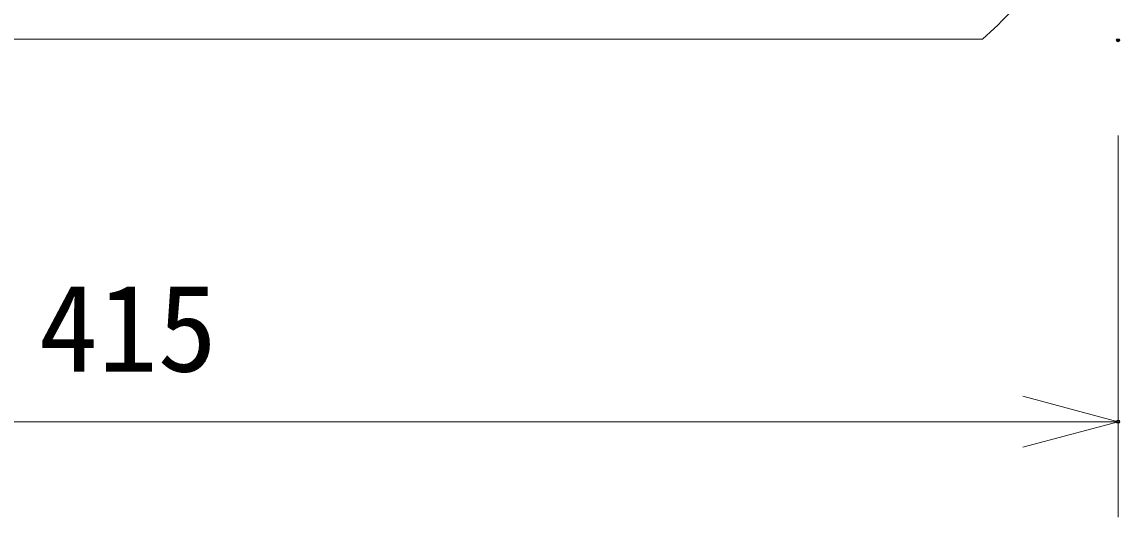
# Model space of a CAD drawing. Units: millimetres, scale not verified. Extents: x -62 to 63, y -57 to 57.
# Drawn here: x 31.39 to 54.39, y -9.59 to 0.79 of the extents above; entities that cross this region are included whole.
import ezdxf
from ezdxf.enums import TextEntityAlignment as Align

# ---------------------------------------------------------------- set-up
doc = ezdxf.new("R2010")
doc.units = ezdxf.units.MM
doc.header["$LTSCALE"] = 0.125
doc.header["$PDMODE"] = 32
doc.header["$PDSIZE"] = 0.0625
for name, color, linetype, lineweight in [('0-0_0', 7, 'Continuous', 9), ('0-4_GAIKEI', 7, 'Continuous', 18), ('0-5_SUNPO', 7, 'Continuous', 9)]:
    doc.layers.add(name, color=color, linetype=linetype, lineweight=lineweight)
doc.layers.add('0-1_DEFPOINTS', color=7, linetype='Continuous')
doc.styles.add('ＭＳ ゴシック', font='')
doc.styles.get('ＭＳ ゴシック').set_extended_font_data('MS Gothic')

# ---------------------------------------------------------------- blocks, each defined once
blk = doc.blocks.new('_OPEN30')
at = {"layer": '0-0_0'}
blk.add_line((0, 0), (-1, 0), dxfattribs=at)
blk.add_lwpolyline([(-1, 0.26795), (0, 0), (-1, -0.26795)], dxfattribs=at)
blk = doc.blocks.new('D5')
at = {"layer": '0-1_DEFPOINTS'}
for p in [(51.8135, 3.8905), (51.8135, -4.1095)]:
    blk.add_point(p, dxfattribs=at)
at = {"layer": '0-5_SUNPO'}
for p, q in [((51.8135, 1.8905), (51.8135, -6.1095)), ((12.2795, -4.1095), (49.8135, -4.1095))]:
    blk.add_line(p, q, dxfattribs=at)
at = {"layer": '0-5_SUNPO', "xscale": 2, "yscale": 2}
blk.add_blockref('_OPEN30', (51.8135, -4.1095), dxfattribs=at)
at = {"layer": '0-5_SUNPO', "style": 'ＭＳ ゴシック'}
blk.add_text('415', height=1.833, dxfattribs=at).set_placement((29.1715, -3.6095), align=Align.BOTTOM_LEFT)

msp = doc.modelspace()

# ---------------------------------------------------------------- linework, layer by layer
at = {"layer": '0-4_GAIKEI'}
for points in [[(51.5393, 0.4325), (51.6229, 0.5062), (51.7058, 0.5809), (51.7875, 0.6569), (51.8682, 0.734), (51.948, 0.8121), (52.0264, 0.8913), (52.104, 0.9715), (52.1804, 1.0528), (52.2558, 1.1351), (52.3299, 1.2186), (52.4031, 1.3028), (52.475, 1.3882), (52.5457, 1.4745), (52.6154, 1.5618), (52.626, 1.5751), (52.6364, 1.5885)], [(19.8966, 0.4325), (20.2515, 0.4325), (20.6266, 0.4325), (21.4021, 0.4325), (22.2225, 0.4325), (23.0934, 0.4325), (24.0003, 0.4325), (24.9377, 0.4325), (25.8998, 0.4325), (26.8694, 0.4325), (27.852, 0.4325), (30.395, 0.4325), (32.9437, 0.4325), (33.4185, 0.4325), (33.8934, 0.4325)], [(34.8431, 0.4325), (34.3684, 0.4325), (33.8934, 0.4325)], [(39.9348, 0.4325), (39.8482, 0.4325), (39.7618, 0.4325), (39.6447, 0.4325), (39.5276, 0.4325), (39.0592, 0.4325), (38.5905, 0.4325), (38.1215, 0.4325), (37.6523, 0.4325), (36.7134, 0.4325), (35.7737, 0.4325), (35.3084, 0.4325), (34.8431, 0.4325)], [(47.1602, 0.4325), (47.0081, 0.4325), (46.8539, 0.4325), (46.6697, 0.4325), (46.4831, 0.4325), (45.7114, 0.4325), (44.903, 0.4325), (44.062, 0.4325), (43.193, 0.4325), (42.7493, 0.4325), (42.3002, 0.4325), (41.8462, 0.4325), (41.3884, 0.4325), (40.9269, 0.4325), (40.4624, 0.4325), (40.2293, 0.4325), (39.9956, 0.4325), (39.9651, 0.4325), (39.9348, 0.4325)], [(47.8902, 0.4325), (47.56, 0.4325), (47.2139, 0.4325), (47.1871, 0.4325), (47.1602, 0.4325)], [(50.9557, 0.4325), (50.9537, 0.4325), (50.9517, 0.4325), (50.9451, 0.4325), (50.9382, 0.4325), (50.9267, 0.4325), (50.9147, 0.4325), (50.895, 0.4325), (50.8743, 0.4325), (50.7831, 0.4325), (50.6777, 0.4325), (50.423, 0.4325), (50.11, 0.4325), (50.0667, 0.4325), (50.0226, 0.4325), (49.9888, 0.4325), (49.9547, 0.4325), (49.943, 0.4325), (49.9314, 0.4325), (49.9282, 0.4325), (49.9249, 0.4325), (49.9045, 0.4325), (49.8841, 0.4325), (49.8598, 0.4325), (49.8349, 0.4325), (49.7836, 0.4325), (49.7304, 0.4325), (49.4976, 0.4325), (49.2339, 0.4325), (48.9401, 0.4325), (48.6174, 0.4325), (48.267, 0.4325), (47.8902, 0.4325)], [(50.9557, 0.4325), (50.9602, 0.4325), (50.9648, 0.4325), (50.9756, 0.4325), (50.9861, 0.4325), (51.0028, 0.4325), (51.0195, 0.4325), (51.1417, 0.4325), (51.2473, 0.4325), (51.2939, 0.4325), (51.3363, 0.4325), (51.3747, 0.4325), (51.4092, 0.4325), (51.4395, 0.4325), (51.4659, 0.4325), (51.4881, 0.4325), (51.5066, 0.4325), (51.5309, 0.4325), (51.5393, 0.4325)]]:
    msp.add_lwpolyline(points, dxfattribs=at)

# ---------------------------------------------------------------- block references
at = {"layer": '0-5_SUNPO'}
msp.add_blockref('D5', (2.5722, -3.4819), dxfattribs=at)

doc.saveas('drawing.dxf')
